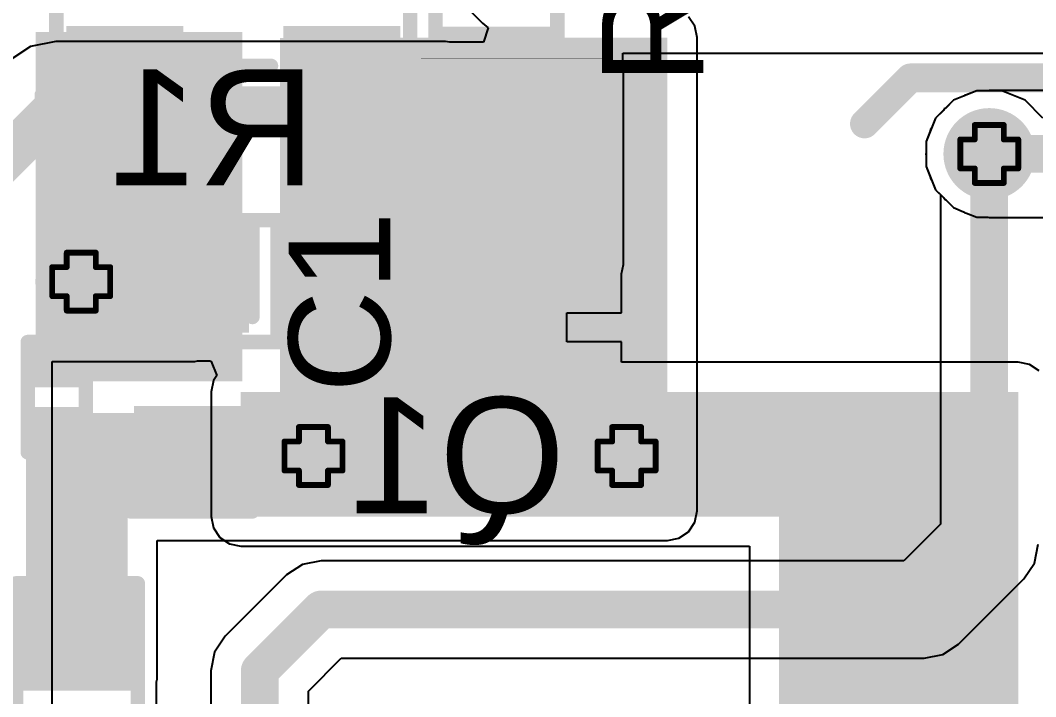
# Model space of a CAD drawing. Header units: inches. Extents: x 0 to 12.8, y -0.1 to 3.5.
# Drawn here: x 0.197 to 0.547, y 0.1419 to 0.3751 of the extents above; entities that cross this region are included whole.
import ezdxf

# ---------------------------------------------------------------- set-up
doc = ezdxf.new("R2010")
doc.units = ezdxf.units.IN
doc.header["$MEASUREMENT"] = 0
for name, color, linetype in [('Bottom Layer', 5, 'Continuous'), ('Bottom Overlay', 54, 'Continuous'), ('Bottom Paste', 16, 'Continuous'), ('Bottom Solder', 6, 'Continuous'), ('Drill Drawing', 1, 'Continuous'), ('Top Layer', 1, 'Continuous'), ('Top Overlay', 2, 'Continuous'), ('Top Paste', 8, 'Continuous'), ('Top Solder', 216, 'Continuous'), ('Via Holes', 16, 'Continuous')]:
    doc.layers.add(name, color=color, linetype=linetype)
doc.styles.add('Arial', font='', dxfattribs={"height": 0.2})
doc.styles.get('Arial').set_extended_font_data('Arial')

# ---------------------------------------------------------------- blocks, each defined once
blk = doc.blocks.new('R___0402_B_3')
at = {"layer": 'Bottom Layer'}
for points in [[(-0.0095, 0.0125), (-0.0095, -0.0125), (-0.0275, -0.0125), (-0.0275, 0.0125)], [(0.0275, 0.0125), (0.0275, -0.0125), (0.0095, -0.0125), (0.0095, 0.0125)]]:
    blk.add_hatch(color=5, dxfattribs=at).paths.add_polyline_path(points)
at = {"layer": 'Bottom Paste'}
for points in [[(-0.0095, 0.0125), (-0.0095, -0.0125), (-0.0275, -0.0125), (-0.0275, 0.0125)], [(0.0275, 0.0125), (0.0275, -0.0125), (0.0095, -0.0125), (0.0095, 0.0125)]]:
    blk.add_hatch(color=16, dxfattribs=at).paths.add_polyline_path(points)
at = {"layer": 'Bottom Solder'}
for points in [[(-0.00733, 0.01467), (-0.00733, -0.01467), (-0.02967, -0.01467), (-0.02967, 0.01467)], [(0.02967, 0.01467), (0.02967, -0.01467), (0.00733, -0.01467), (0.00733, 0.01467)]]:
    blk.add_hatch(color=6, dxfattribs=at).paths.add_polyline_path(points)
at = {"layer": 'Bottom Overlay'}
for points in [[(-0.031, 0.016, 0.005, 0.005, 0), (0.031, 0.016, 0.005, 0.005, 0)], [(-0.031, -0.016, 0.005, 0.005, 0), (-0.031, 0.016, 0.005, 0.005, 0)], [(0.031, -0.016, 0.005, 0.005, 0), (0.031, 0.016, 0.005, 0.005, 0)], [(-0.032, 0.017, 0.000127, 0.000127, 0), (0.032, 0.017, 0.000127, 0.000127, 0)], [(-0.031, -0.016, 0.005, 0.005, 0), (0.031, -0.016, 0.005, 0.005, 0)]]:
    blk.add_lwpolyline(points, format="xyseb", dxfattribs=at)
for points in [[(-0.03225, 0.016, 0.0025, 0.0025, 1), (-0.02975, 0.016, 0.0025, 0.0025, 1)], [(-0.03225, 0.016, 0.0025, 0.0025, 1), (-0.02975, 0.016, 0.0025, 0.0025, 1)], [(0.02975, 0.016, 0.0025, 0.0025, 1), (0.03225, 0.016, 0.0025, 0.0025, 1)], [(0.02975, 0.016, 0.0025, 0.0025, 1), (0.03225, 0.016, 0.0025, 0.0025, 1)], [(-0.03203, 0.017, 0.0000635, 0.0000635, 1), (-0.03197, 0.017, 0.0000635, 0.0000635, 1)], [(0.03197, 0.017, 0.0000635, 0.0000635, 1), (0.03203, 0.017, 0.0000635, 0.0000635, 1)], [(-0.03225, -0.016, 0.0025, 0.0025, 1), (-0.02975, -0.016, 0.0025, 0.0025, 1)], [(-0.03225, -0.016, 0.0025, 0.0025, 1), (-0.02975, -0.016, 0.0025, 0.0025, 1)], [(0.02975, -0.016, 0.0025, 0.0025, 1), (0.03225, -0.016, 0.0025, 0.0025, 1)], [(0.02975, -0.016, 0.0025, 0.0025, 1), (0.03225, -0.016, 0.0025, 0.0025, 1)]]:
    blk.add_lwpolyline(points, format="xyseb", close=True, dxfattribs=at)
blk = doc.blocks.new('R___0603_6')
at = {"layer": 'Top Layer'}
for points in [[(-0.015, 0.0175), (-0.015, -0.0175), (-0.045, -0.0175), (-0.045, 0.0175)], [(0.045, 0.0175), (0.045, -0.0175), (0.015, -0.0175), (0.015, 0.0175)]]:
    blk.add_hatch(color=1, dxfattribs=at).paths.add_polyline_path(points)
at = {"layer": 'Top Paste'}
for points in [[(-0.015, 0.0175), (-0.015, -0.0175), (-0.045, -0.0175), (-0.045, 0.0175)], [(0.045, 0.0175), (0.045, -0.0175), (0.015, -0.0175), (0.015, 0.0175)]]:
    blk.add_hatch(color=8, dxfattribs=at).paths.add_polyline_path(points)
at = {"layer": 'Top Solder'}
for points in [[(-0.011, 0.0215), (-0.011, -0.0215), (-0.049, -0.0215), (-0.049, 0.0215)], [(0.049, 0.0215), (0.049, -0.0215), (0.011, -0.0215), (0.011, 0.0215)]]:
    blk.add_hatch(color=216, dxfattribs=at).paths.add_polyline_path(points)
at = {"layer": 'Top Overlay'}
for points in [[(-0.048, 0.021, 0.005, 0.005, 0), (-0.048, -0.021, 0.005, 0.005, 0)], [(-0.048, 0.021, 0.005, 0.005, 0), (0.048, 0.021, 0.005, 0.005, 0)], [(0.048, 0.021, 0.005, 0.005, 0), (0.048, -0.021, 0.005, 0.005, 0)], [(-0.048, -0.021, 0.005, 0.005, 0), (0.048, -0.021, 0.005, 0.005, 0)]]:
    blk.add_lwpolyline(points, format="xyseb", dxfattribs=at)
for points in [[(-0.04925, 0.021, 0.0025, 0.0025, 1), (-0.04675, 0.021, 0.0025, 0.0025, 1)], [(-0.04925, 0.021, 0.0025, 0.0025, 1), (-0.04675, 0.021, 0.0025, 0.0025, 1)], [(0.04675, 0.021, 0.0025, 0.0025, 1), (0.04925, 0.021, 0.0025, 0.0025, 1)], [(0.04675, 0.021, 0.0025, 0.0025, 1), (0.04925, 0.021, 0.0025, 0.0025, 1)], [(-0.04925, -0.021, 0.0025, 0.0025, 1), (-0.04675, -0.021, 0.0025, 0.0025, 1)], [(-0.04925, -0.021, 0.0025, 0.0025, 1), (-0.04675, -0.021, 0.0025, 0.0025, 1)], [(0.04675, -0.021, 0.0025, 0.0025, 1), (0.04925, -0.021, 0.0025, 0.0025, 1)], [(0.04675, -0.021, 0.0025, 0.0025, 1), (0.04925, -0.021, 0.0025, 0.0025, 1)]]:
    blk.add_lwpolyline(points, format="xyseb", close=True, dxfattribs=at)
blk = doc.blocks.new('R___0603_32')
at = {"layer": 'Top Layer'}
for points in [[(-0.015, 0.0175), (-0.015, -0.0175), (-0.045, -0.0175), (-0.045, 0.0175)], [(0.045, 0.0175), (0.045, -0.0175), (0.015, -0.0175), (0.015, 0.0175)]]:
    blk.add_hatch(color=1, dxfattribs=at).paths.add_polyline_path(points)
at = {"layer": 'Top Paste'}
for points in [[(-0.015, 0.0175), (-0.015, -0.0175), (-0.045, -0.0175), (-0.045, 0.0175)], [(0.045, 0.0175), (0.045, -0.0175), (0.015, -0.0175), (0.015, 0.0175)]]:
    blk.add_hatch(color=8, dxfattribs=at).paths.add_polyline_path(points)
at = {"layer": 'Top Solder'}
for points in [[(-0.011, 0.0215), (-0.011, -0.0215), (-0.049, -0.0215), (-0.049, 0.0215)], [(0.049, 0.0215), (0.049, -0.0215), (0.011, -0.0215), (0.011, 0.0215)]]:
    blk.add_hatch(color=216, dxfattribs=at).paths.add_polyline_path(points)
at = {"layer": 'Top Overlay'}
for points in [[(0.048, 0.021, 0.005, 0.005, 0), (-0.048, 0.021, 0.005, 0.005, 0)], [(-0.048, -0.021, 0.005, 0.005, 0), (-0.048, 0.021, 0.005, 0.005, 0)], [(0.048, -0.021, 0.005, 0.005, 0), (0.048, 0.021, 0.005, 0.005, 0)], [(0.048, -0.021, 0.005, 0.005, 0), (-0.048, -0.021, 0.005, 0.005, 0)]]:
    blk.add_lwpolyline(points, format="xyseb", dxfattribs=at)
for points in [[(-0.04925, 0.021, 0.0025, 0.0025, 1), (-0.04675, 0.021, 0.0025, 0.0025, 1)], [(-0.04925, 0.021, 0.0025, 0.0025, 1), (-0.04675, 0.021, 0.0025, 0.0025, 1)], [(0.04675, 0.021, 0.0025, 0.0025, 1), (0.04925, 0.021, 0.0025, 0.0025, 1)], [(0.04675, 0.021, 0.0025, 0.0025, 1), (0.04925, 0.021, 0.0025, 0.0025, 1)], [(-0.04925, -0.021, 0.0025, 0.0025, 1), (-0.04675, -0.021, 0.0025, 0.0025, 1)], [(-0.04925, -0.021, 0.0025, 0.0025, 1), (-0.04675, -0.021, 0.0025, 0.0025, 1)], [(0.04675, -0.021, 0.0025, 0.0025, 1), (0.04925, -0.021, 0.0025, 0.0025, 1)], [(0.04675, -0.021, 0.0025, 0.0025, 1), (0.04925, -0.021, 0.0025, 0.0025, 1)]]:
    blk.add_lwpolyline(points, format="xyseb", close=True, dxfattribs=at)
blk = doc.blocks.new('R___0201_33')
at = {"layer": 'Top Layer'}
for points in [[(-0.01614, 0.00728), (-0.00551, 0.00728), (-0.00551, -0.00728), (-0.01614, -0.00728)], [(0.00551, 0.00728), (0.01614, 0.00728), (0.01614, -0.00728), (0.00551, -0.00728)]]:
    blk.add_hatch(color=1, dxfattribs=at).paths.add_polyline_path(points)
at = {"layer": 'Top Paste'}
for points in [[(-0.01614, 0.00728), (-0.00551, 0.00728), (-0.00551, -0.00728), (-0.01614, -0.00728)], [(0.00551, 0.00728), (0.01614, 0.00728), (0.01614, -0.00728), (0.00551, -0.00728)]]:
    blk.add_hatch(color=8, dxfattribs=at).paths.add_polyline_path(points)
at = {"layer": 'Top Solder'}
for points in [[(-0.01831, 0.00945), (-0.00335, 0.00945), (-0.00335, -0.00945), (-0.01831, -0.00945)], [(0.00335, 0.00945), (0.01831, 0.00945), (0.01831, -0.00945), (0.00335, -0.00945)]]:
    blk.add_hatch(color=216, dxfattribs=at).paths.add_polyline_path(points)
at = {"layer": 'Top Overlay'}
for points in [[(-0.019, 0.01, 0.005, 0.005, 0), (-0.019, -0.01, 0.005, 0.005, 0)], [(-0.019, 0.01, 0.005, 0.005, 0), (0.019, 0.01, 0.005, 0.005, 0)], [(0.019, 0.01, 0.005, 0.005, 0), (0.019, -0.01, 0.005, 0.005, 0)], [(-0.019, -0.01, 0.005, 0.005, 0), (0.019, -0.01, 0.005, 0.005, 0)]]:
    blk.add_lwpolyline(points, format="xyseb", dxfattribs=at)
for points in [[(-0.02025, 0.01, 0.0025, 0.0025, 1), (-0.01775, 0.01, 0.0025, 0.0025, 1)], [(-0.02025, 0.01, 0.0025, 0.0025, 1), (-0.01775, 0.01, 0.0025, 0.0025, 1)], [(0.01775, 0.01, 0.0025, 0.0025, 1), (0.02025, 0.01, 0.0025, 0.0025, 1)], [(0.01775, 0.01, 0.0025, 0.0025, 1), (0.02025, 0.01, 0.0025, 0.0025, 1)], [(-0.02025, -0.01, 0.0025, 0.0025, 1), (-0.01775, -0.01, 0.0025, 0.0025, 1)], [(-0.02025, -0.01, 0.0025, 0.0025, 1), (-0.01775, -0.01, 0.0025, 0.0025, 1)], [(0.01775, -0.01, 0.0025, 0.0025, 1), (0.02025, -0.01, 0.0025, 0.0025, 1)], [(0.01775, -0.01, 0.0025, 0.0025, 1), (0.02025, -0.01, 0.0025, 0.0025, 1)]]:
    blk.add_lwpolyline(points, format="xyseb", close=True, dxfattribs=at)
blk = doc.blocks.new('R___0603_B_34')
at = {"layer": 'Bottom Layer'}
for points in [[(-0.045, -0.0175), (-0.045, 0.0175), (-0.015, 0.0175), (-0.015, -0.0175)], [(0.015, -0.0175), (0.015, 0.0175), (0.045, 0.0175), (0.045, -0.0175)]]:
    blk.add_hatch(color=5, dxfattribs=at).paths.add_polyline_path(points)
at = {"layer": 'Bottom Paste'}
for points in [[(-0.045, -0.0175), (-0.045, 0.0175), (-0.015, 0.0175), (-0.015, -0.0175)], [(0.015, -0.0175), (0.015, 0.0175), (0.045, 0.0175), (0.045, -0.0175)]]:
    blk.add_hatch(color=16, dxfattribs=at).paths.add_polyline_path(points)
at = {"layer": 'Bottom Solder'}
for points in [[(-0.049, -0.0215), (-0.049, 0.0215), (-0.011, 0.0215), (-0.011, -0.0215)], [(0.011, -0.0215), (0.011, 0.0215), (0.049, 0.0215), (0.049, -0.0215)]]:
    blk.add_hatch(color=6, dxfattribs=at).paths.add_polyline_path(points)
at = {"layer": 'Bottom Overlay'}
for points in [[(-0.048, 0.021, 0.005, 0.005, 0), (0.048, 0.021, 0.005, 0.005, 0)], [(-0.048, -0.021, 0.005, 0.005, 0), (-0.048, 0.021, 0.005, 0.005, 0)], [(0.048, -0.021, 0.005, 0.005, 0), (0.048, 0.021, 0.005, 0.005, 0)], [(-0.048, -0.021, 0.005, 0.005, 0), (0.048, -0.021, 0.005, 0.005, 0)]]:
    blk.add_lwpolyline(points, format="xyseb", dxfattribs=at)
for points in [[(-0.04925, 0.021, 0.0025, 0.0025, 1), (-0.04675, 0.021, 0.0025, 0.0025, 1)], [(-0.04925, 0.021, 0.0025, 0.0025, 1), (-0.04675, 0.021, 0.0025, 0.0025, 1)], [(0.04675, 0.021, 0.0025, 0.0025, 1), (0.04925, 0.021, 0.0025, 0.0025, 1)], [(0.04675, 0.021, 0.0025, 0.0025, 1), (0.04925, 0.021, 0.0025, 0.0025, 1)], [(-0.04925, -0.021, 0.0025, 0.0025, 1), (-0.04675, -0.021, 0.0025, 0.0025, 1)], [(-0.04925, -0.021, 0.0025, 0.0025, 1), (-0.04675, -0.021, 0.0025, 0.0025, 1)], [(0.04675, -0.021, 0.0025, 0.0025, 1), (0.04925, -0.021, 0.0025, 0.0025, 1)], [(0.04675, -0.021, 0.0025, 0.0025, 1), (0.04925, -0.021, 0.0025, 0.0025, 1)]]:
    blk.add_lwpolyline(points, format="xyseb", close=True, dxfattribs=at)
blk = doc.blocks.new('SOT_23_35')
at = {"layer": 'Top Layer'}
for points in [[(-0.01614, 0.05748), (0.01614, 0.05748), (0.01614, 0.02126), (-0.01614, 0.02126)], [(-0.05354, -0.02126), (-0.02126, -0.02126), (-0.02126, -0.05748), (-0.05354, -0.05748)], [(0.02126, -0.02126), (0.05354, -0.02126), (0.05354, -0.05748), (0.02126, -0.05748)]]:
    blk.add_hatch(color=1, dxfattribs=at).paths.add_polyline_path(points)
at = {"layer": 'Top Paste'}
for points in [[(-0.01614, 0.05748), (0.01614, 0.05748), (0.01614, 0.02126), (-0.01614, 0.02126)], [(-0.05354, -0.02126), (-0.02126, -0.02126), (-0.02126, -0.05748), (-0.05354, -0.05748)], [(0.02126, -0.02126), (0.05354, -0.02126), (0.05354, -0.05748), (0.02126, -0.05748)]]:
    blk.add_hatch(color=8, dxfattribs=at).paths.add_polyline_path(points)
at = {"layer": 'Top Solder'}
for points in [[(-0.02014, 0.06148), (0.02014, 0.06148), (0.02014, 0.01726), (-0.02014, 0.01726)], [(-0.05754, -0.01726), (-0.01726, -0.01726), (-0.01726, -0.06148), (-0.05754, -0.06148)], [(0.01726, -0.01726), (0.05754, -0.01726), (0.05754, -0.06148), (0.01726, -0.06148)]]:
    blk.add_hatch(color=216, dxfattribs=at).paths.add_polyline_path(points)
at = {"layer": 'Top Overlay'}
for points in [[(-0.061, -0.023, 0.005, 0.005, 0), (-0.061, 0.032, 0.005, 0.005, 0)], [(-0.061, 0.032, 0.005, 0.005, 0), (-0.022, 0.032, 0.005, 0.005, 0)], [(0.022, 0.032, 0.005, 0.005, 0), (0.061, 0.032, 0.005, 0.005, 0)], [(0.061, -0.023, 0.005, 0.005, 0), (0.061, 0.032, 0.005, 0.005, 0)], [(-0.013, -0.031, 0.005, 0.005, 0), (0.013, -0.031, 0.005, 0.005, 0)], [(-0.066, -0.041, 0.005, 0.005, 0), (-0.061, -0.046, 0.005, 0.005, 0)], [(-0.066, -0.051, 0.005, 0.005, 0), (-0.066, -0.041, 0.005, 0.005, 0)], [(-0.066, -0.051, 0.005, 0.005, 0), (-0.061, -0.046, 0.005, 0.005, 0)]]:
    blk.add_lwpolyline(points, format="xyseb", dxfattribs=at)
for points in [[(-0.06225, 0.032, 0.0025, 0.0025, 1), (-0.05975, 0.032, 0.0025, 0.0025, 1)], [(-0.06225, 0.032, 0.0025, 0.0025, 1), (-0.05975, 0.032, 0.0025, 0.0025, 1)], [(-0.02325, 0.032, 0.0025, 0.0025, 1), (-0.02075, 0.032, 0.0025, 0.0025, 1)], [(0.02075, 0.032, 0.0025, 0.0025, 1), (0.02325, 0.032, 0.0025, 0.0025, 1)], [(0.05975, 0.032, 0.0025, 0.0025, 1), (0.06225, 0.032, 0.0025, 0.0025, 1)], [(0.05975, 0.032, 0.0025, 0.0025, 1), (0.06225, 0.032, 0.0025, 0.0025, 1)], [(-0.06225, -0.023, 0.0025, 0.0025, 1), (-0.05975, -0.023, 0.0025, 0.0025, 1)], [(0.05975, -0.023, 0.0025, 0.0025, 1), (0.06225, -0.023, 0.0025, 0.0025, 1)], [(-0.01425, -0.031, 0.0025, 0.0025, 1), (-0.01175, -0.031, 0.0025, 0.0025, 1)], [(0.01175, -0.031, 0.0025, 0.0025, 1), (0.01425, -0.031, 0.0025, 0.0025, 1)], [(-0.06725, -0.041, 0.0025, 0.0025, 1), (-0.06475, -0.041, 0.0025, 0.0025, 1)], [(-0.06725, -0.041, 0.0025, 0.0025, 1), (-0.06475, -0.041, 0.0025, 0.0025, 1)], [(-0.06225, -0.046, 0.0025, 0.0025, 1), (-0.05975, -0.046, 0.0025, 0.0025, 1)], [(-0.06225, -0.046, 0.0025, 0.0025, 1), (-0.05975, -0.046, 0.0025, 0.0025, 1)], [(-0.06725, -0.051, 0.0025, 0.0025, 1), (-0.06475, -0.051, 0.0025, 0.0025, 1)], [(-0.06725, -0.051, 0.0025, 0.0025, 1), (-0.06475, -0.051, 0.0025, 0.0025, 1)]]:
    blk.add_lwpolyline(points, format="xyseb", close=True, dxfattribs=at)
blk = doc.blocks.new('SOT_723_B_36')
at = {"layer": 'Bottom Layer'}
for points in [[(-0.02559, 0.0315), (-0.00591, 0.0315), (-0.00591, 0.01378), (-0.02559, 0.01378)], [(0.00591, 0.0315), (0.02559, 0.0315), (0.02559, 0.01378), (0.00591, 0.01378)], [(-0.00984, -0.01378), (0.00984, -0.01378), (0.00984, -0.0315), (-0.00984, -0.0315)]]:
    blk.add_hatch(color=5, dxfattribs=at).paths.add_polyline_path(points)
at = {"layer": 'Bottom Paste'}
for points in [[(-0.02559, 0.0315), (-0.00591, 0.0315), (-0.00591, 0.01378), (-0.02559, 0.01378)], [(0.00591, 0.0315), (0.02559, 0.0315), (0.02559, 0.01378), (0.00591, 0.01378)], [(-0.00984, -0.01378), (0.00984, -0.01378), (0.00984, -0.0315), (-0.00984, -0.0315)]]:
    blk.add_hatch(color=16, dxfattribs=at).paths.add_polyline_path(points)
at = {"layer": 'Bottom Solder'}
for points in [[(-0.02959, 0.0355), (-0.00191, 0.0355), (-0.00191, 0.00978), (-0.02959, 0.00978)], [(0.00191, 0.0355), (0.02959, 0.0355), (0.02959, 0.00978), (0.00191, 0.00978)], [(-0.01384, -0.00978), (0.01384, -0.00978), (0.01384, -0.0355), (-0.01384, -0.0355)]]:
    blk.add_hatch(color=6, dxfattribs=at).paths.add_polyline_path(points)
at = {"layer": 'Bottom Overlay'}
for points in [[(-0.032, 0.021, 0.005, 0.005, 0), (-0.037, 0.026, 0.005, 0.005, 0)], [(-0.037, 0.016, 0.005, 0.005, 0), (-0.037, 0.026, 0.005, 0.005, 0)], [(-0.037, 0.016, 0.005, 0.005, 0), (-0.032, 0.021, 0.005, 0.005, 0)], [(0.001, 0.016, 0.005, 0.005, 0), (-0.001, 0.016, 0.005, 0.005, 0)], [(-0.025, -0.025, 0.005, 0.005, 0), (-0.025, 0.006, 0.005, 0.005, 0)], [(-0.025, -0.025, 0.005, 0.005, 0), (-0.025, 0.006, 0.005, 0.005, 0)], [(0.025, -0.025, 0.005, 0.005, 0), (0.025, 0.006, 0.005, 0.005, 0)], [(-0.015, -0.025, 0.005, 0.005, 0), (-0.025, -0.025, 0.005, 0.005, 0)], [(-0.015, -0.025, 0.005, 0.005, 0), (-0.025, -0.025, 0.005, 0.005, 0)], [(0.025, -0.025, 0.005, 0.005, 0), (0.015, -0.025, 0.005, 0.005, 0)]]:
    blk.add_lwpolyline(points, format="xyseb", dxfattribs=at)
for points in [[(-0.03825, 0.026, 0.0025, 0.0025, 1), (-0.03575, 0.026, 0.0025, 0.0025, 1)], [(-0.03825, 0.026, 0.0025, 0.0025, 1), (-0.03575, 0.026, 0.0025, 0.0025, 1)], [(-0.03325, 0.021, 0.0025, 0.0025, 1), (-0.03075, 0.021, 0.0025, 0.0025, 1)], [(-0.03325, 0.021, 0.0025, 0.0025, 1), (-0.03075, 0.021, 0.0025, 0.0025, 1)], [(-0.03825, 0.016, 0.0025, 0.0025, 1), (-0.03575, 0.016, 0.0025, 0.0025, 1)], [(-0.03825, 0.016, 0.0025, 0.0025, 1), (-0.03575, 0.016, 0.0025, 0.0025, 1)], [(-0.00225, 0.016, 0.0025, 0.0025, 1), (0.00025, 0.016, 0.0025, 0.0025, 1)], [(-0.00025, 0.016, 0.0025, 0.0025, 1), (0.00225, 0.016, 0.0025, 0.0025, 1)], [(-0.02625, 0.006, 0.0025, 0.0025, 1), (-0.02375, 0.006, 0.0025, 0.0025, 1)], [(-0.02625, 0.006, 0.0025, 0.0025, 1), (-0.02375, 0.006, 0.0025, 0.0025, 1)], [(0.02375, 0.006, 0.0025, 0.0025, 1), (0.02625, 0.006, 0.0025, 0.0025, 1)], [(-0.02625, -0.025, 0.0025, 0.0025, 1), (-0.02375, -0.025, 0.0025, 0.0025, 1)], [(-0.02625, -0.025, 0.0025, 0.0025, 1), (-0.02375, -0.025, 0.0025, 0.0025, 1)], [(-0.02625, -0.025, 0.0025, 0.0025, 1), (-0.02375, -0.025, 0.0025, 0.0025, 1)], [(-0.02625, -0.025, 0.0025, 0.0025, 1), (-0.02375, -0.025, 0.0025, 0.0025, 1)], [(-0.01625, -0.025, 0.0025, 0.0025, 1), (-0.01375, -0.025, 0.0025, 0.0025, 1)], [(-0.01625, -0.025, 0.0025, 0.0025, 1), (-0.01375, -0.025, 0.0025, 0.0025, 1)], [(0.01375, -0.025, 0.0025, 0.0025, 1), (0.01625, -0.025, 0.0025, 0.0025, 1)], [(0.02375, -0.025, 0.0025, 0.0025, 1), (0.02625, -0.025, 0.0025, 0.0025, 1)], [(0.02375, -0.025, 0.0025, 0.0025, 1), (0.02625, -0.025, 0.0025, 0.0025, 1)]]:
    blk.add_lwpolyline(points, format="xyseb", close=True, dxfattribs=at)
blk = doc.blocks.new('C___0603_59')
at = {"layer": 'Top Layer'}
for points in [[(-0.015, 0.0175), (-0.015, -0.0175), (-0.045, -0.0175), (-0.045, 0.0175)], [(0.045, 0.0175), (0.045, -0.0175), (0.015, -0.0175), (0.015, 0.0175)]]:
    blk.add_hatch(color=1, dxfattribs=at).paths.add_polyline_path(points)
at = {"layer": 'Top Paste'}
for points in [[(-0.015, 0.0175), (-0.015, -0.0175), (-0.045, -0.0175), (-0.045, 0.0175)], [(0.045, 0.0175), (0.045, -0.0175), (0.015, -0.0175), (0.015, 0.0175)]]:
    blk.add_hatch(color=8, dxfattribs=at).paths.add_polyline_path(points)
at = {"layer": 'Top Solder'}
for points in [[(-0.01264, 0.01986), (-0.01264, -0.01986), (-0.04736, -0.01986), (-0.04736, 0.01986)], [(0.04736, 0.01986), (0.04736, -0.01986), (0.01264, -0.01986), (0.01264, 0.01986)]]:
    blk.add_hatch(color=216, dxfattribs=at).paths.add_polyline_path(points)
at = {"layer": 'Top Overlay'}
for points in [[(-0.049, -0.021, 0.005, 0.005, 0), (-0.049, 0.021, 0.005, 0.005, 0)], [(-0.018, 0.021, 0.005, 0.005, 0), (-0.049, 0.021, 0.005, 0.005, 0)], [(0.049, 0.021, 0.005, 0.005, 0), (0.018, 0.021, 0.005, 0.005, 0)], [(0.049, -0.021, 0.005, 0.005, 0), (0.049, 0.021, 0.005, 0.005, 0)], [(-0.018, -0.021, 0.005, 0.005, 0), (-0.049, -0.021, 0.005, 0.005, 0)], [(0.049, -0.021, 0.005, 0.005, 0), (0.018, -0.021, 0.005, 0.005, 0)]]:
    blk.add_lwpolyline(points, format="xyseb", dxfattribs=at)
for points in [[(-0.05025, 0.021, 0.0025, 0.0025, 1), (-0.04775, 0.021, 0.0025, 0.0025, 1)], [(-0.05025, 0.021, 0.0025, 0.0025, 1), (-0.04775, 0.021, 0.0025, 0.0025, 1)], [(-0.01925, 0.021, 0.0025, 0.0025, 1), (-0.01675, 0.021, 0.0025, 0.0025, 1)], [(0.01675, 0.021, 0.0025, 0.0025, 1), (0.01925, 0.021, 0.0025, 0.0025, 1)], [(0.04775, 0.021, 0.0025, 0.0025, 1), (0.05025, 0.021, 0.0025, 0.0025, 1)], [(0.04775, 0.021, 0.0025, 0.0025, 1), (0.05025, 0.021, 0.0025, 0.0025, 1)], [(-0.05025, -0.021, 0.0025, 0.0025, 1), (-0.04775, -0.021, 0.0025, 0.0025, 1)], [(-0.05025, -0.021, 0.0025, 0.0025, 1), (-0.04775, -0.021, 0.0025, 0.0025, 1)], [(-0.01925, -0.021, 0.0025, 0.0025, 1), (-0.01675, -0.021, 0.0025, 0.0025, 1)], [(0.01675, -0.021, 0.0025, 0.0025, 1), (0.01925, -0.021, 0.0025, 0.0025, 1)], [(0.04775, -0.021, 0.0025, 0.0025, 1), (0.05025, -0.021, 0.0025, 0.0025, 1)], [(0.04775, -0.021, 0.0025, 0.0025, 1), (0.05025, -0.021, 0.0025, 0.0025, 1)]]:
    blk.add_lwpolyline(points, format="xyseb", close=True, dxfattribs=at)

msp = doc.modelspace()

# ---------------------------------------------------------------- hatches: boundary and pattern name
at = {"layer": 'Bottom Layer'}
for points in [[(0.37656, 0.29091), (0.39473, 0.29091), (0.39473, 0.35752), (0.37656, 0.35752)], [(0.208, 0.26768), (0.25714, 0.26768), (0.25714, 0.30268), (0.208, 0.30268)], [(0.28714, 0.2675), (0.349, 0.2675), (0.349, 0.30268), (0.28714, 0.30268)], [(0.27297, 0.204), (0.50945, 0.204), (0.50945, 0.247), (0.27297, 0.247)], [(0.4585, 0.04961), (0.541, 0.04961), (0.541, 0.247), (0.4585, 0.247)]]:
    msp.add_hatch(color=5, dxfattribs=at).paths.add_polyline_path(points)
h = msp.add_hatch(color=5, dxfattribs=at)
edge = h.paths.add_edge_path()
edge.add_arc((0.531, 0.329), 0.01181, 0, 360)
h = msp.add_hatch(color=5, dxfattribs=at)
edge = h.paths.add_edge_path()
edge.add_arc((0.218, 0.285), 0.01181, 0, 360)
h = msp.add_hatch(color=5, dxfattribs=at)
edge = h.paths.add_edge_path()
edge.add_arc((0.29804, 0.2249), 0.01181, 0, 360)
h = msp.add_hatch(color=5, dxfattribs=at)
edge = h.paths.add_edge_path()
edge.add_arc((0.406, 0.2249), 0.01181, 0, 360)
at = {"layer": 'Bottom Solder'}
h = msp.add_hatch(color=6, dxfattribs=at)
edge = h.paths.add_edge_path()
edge.add_arc((0.531, 0.329), 0.01581, 0, 360)
h = msp.add_hatch(color=6, dxfattribs=at)
edge = h.paths.add_edge_path()
edge.add_arc((0.218, 0.285), 0.01581, 0, 360)
h = msp.add_hatch(color=6, dxfattribs=at)
edge = h.paths.add_edge_path()
edge.add_arc((0.29804, 0.2249), 0.01581, 0, 360)
h = msp.add_hatch(color=6, dxfattribs=at)
edge = h.paths.add_edge_path()
edge.add_arc((0.406, 0.2249), 0.01581, 0, 360)
at = {"layer": 'Top Layer'}
for points in [[(0.2023, 0.25069), (0.2735, 0.25069), (0.2735, 0.371), (0.2023, 0.371)], [(0.2023, 0.33289), (0.24914, 0.33289), (0.24914, 0.36911), (0.2023, 0.36911)], [(0.42007, 0.206), (0.42007, 0.369), (0.28654, 0.369), (0.28654, 0.206)], [(0.29166, 0.33289), (0.42007, 0.33289), (0.42007, 0.36911), (0.29166, 0.36911)], [(0.199, 0.206), (0.3078, 0.206), (0.3078, 0.23967), (0.199, 0.23967)], [(0.199, 0.148), (0.234, 0.148), (0.234, 0.23967), (0.199, 0.23967)], [(0.2023, 0.20982), (0.2735, 0.20982), (0.2735, 0.23967), (0.2023, 0.23967)]]:
    msp.add_hatch(color=1, dxfattribs=at).paths.add_polyline_path(points)
h = msp.add_hatch(color=1, dxfattribs=at)
edge = h.paths.add_edge_path()
edge.add_arc((0.531, 0.329), 0.01181, 0, 360)
h = msp.add_hatch(color=1, dxfattribs=at)
edge = h.paths.add_edge_path()
edge.add_arc((0.218, 0.285), 0.01181, 0, 360)
h = msp.add_hatch(color=1, dxfattribs=at)
edge = h.paths.add_edge_path()
edge.add_arc((0.29804, 0.2249), 0.01181, 0, 360)
h = msp.add_hatch(color=1, dxfattribs=at)
edge = h.paths.add_edge_path()
edge.add_arc((0.406, 0.2249), 0.01181, 0, 360)
at = {"layer": 'Top Solder'}
h = msp.add_hatch(color=216, dxfattribs=at)
edge = h.paths.add_edge_path()
edge.add_arc((0.531, 0.329), 0.01581, 0, 360)
h = msp.add_hatch(color=216, dxfattribs=at)
edge = h.paths.add_edge_path()
edge.add_arc((0.218, 0.285), 0.01581, 0, 360)
h = msp.add_hatch(color=216, dxfattribs=at)
edge = h.paths.add_edge_path()
edge.add_arc((0.29804, 0.2249), 0.01581, 0, 360)
h = msp.add_hatch(color=216, dxfattribs=at)
edge = h.paths.add_edge_path()
edge.add_arc((0.406, 0.2249), 0.01581, 0, 360)
at = {"layer": 'Via Holes'}
h = msp.add_hatch(color=7, dxfattribs=at)
edge = h.paths.add_edge_path()
edge.add_arc((0.531, 0.329), 0.00591, 0, 360)
h = msp.add_hatch(color=7, dxfattribs=at)
edge = h.paths.add_edge_path()
edge.add_arc((0.218, 0.285), 0.00591, 0, 360)
h = msp.add_hatch(color=7, dxfattribs=at)
edge = h.paths.add_edge_path()
edge.add_arc((0.29804, 0.2249), 0.00591, 0, 360)
h = msp.add_hatch(color=7, dxfattribs=at)
edge = h.paths.add_edge_path()
edge.add_arc((0.406, 0.2249), 0.00591, 0, 360)

# ---------------------------------------------------------------- linework, layer by layer
at = {"layer": 'Bottom Layer'}
for p, q in [((0.32704, 0.40333), (0.35633, 0.37404)), ((0.35633, 0.37404), (0.3583, 0.37252)), ((0.3583, 0.37252), (0.35661, 0.36752)), ((0.20929, 0.36778), (0.20051, 0.36604)), ((0.34359, 0.36778), (0.20929, 0.36778)), ((0.34491, 0.36752), (0.34359, 0.36778)), ((0.35661, 0.36752), (0.34491, 0.36752)), ((0.20051, 0.36604), (0.19307, 0.36107)), ((0.40473, 0.35851), (0.40473, 0.3637)), ((0.40473, 0.3637), (0.7841, 0.3637)), ((0.40493, 0.35752), (0.40473, 0.35851)), ((0.40493, 0.29091), (0.40493, 0.35752)), ((0.52666, 0.35081), (0.52316, 0.34936)), ((0.53045, 0.35081), (0.52666, 0.35081)), ((0.531, 0.35092), (0.53045, 0.35081)), ((0.85192, 0.35092), (0.531, 0.35092)), ((0.51865, 0.34749), (0.51597, 0.34481)), ((0.52214, 0.34894), (0.51865, 0.34749)), ((0.52261, 0.34925), (0.52214, 0.34894)), ((0.52316, 0.34936), (0.52261, 0.34925)), ((0.51519, 0.34403), (0.51251, 0.34135)), ((0.5155, 0.3445), (0.51519, 0.34403)), ((0.51597, 0.34481), (0.5155, 0.3445)), ((0.51251, 0.34135), (0.51106, 0.33786)), ((0.51064, 0.33684), (0.50919, 0.33334)), ((0.51075, 0.33739), (0.51064, 0.33684)), ((0.51106, 0.33786), (0.51075, 0.33739)), ((0.50919, 0.33334), (0.50919, 0.32955)), ((0.50919, 0.32955), (0.50908, 0.329)), ((0.50908, 0.329), (0.50919, 0.32845)), ((0.50919, 0.32845), (0.50919, 0.32466)), ((0.50919, 0.32466), (0.51064, 0.32116)), ((0.51064, 0.32116), (0.51075, 0.32061)), ((0.51075, 0.32061), (0.51106, 0.32014)), ((0.51106, 0.32014), (0.51251, 0.31665)), ((0.51251, 0.31665), (0.51519, 0.31397)), ((0.51519, 0.31397), (0.5155, 0.3135)), ((0.5155, 0.3135), (0.51597, 0.31319)), ((0.51597, 0.31319), (0.51865, 0.31051)), ((0.51865, 0.31051), (0.52214, 0.30906)), ((0.52214, 0.30906), (0.52261, 0.30875)), ((0.52261, 0.30875), (0.52316, 0.30864)), ((0.52316, 0.30864), (0.52666, 0.30719)), ((0.52666, 0.30719), (0.53045, 0.30719)), ((0.53045, 0.30719), (0.531, 0.30708)), ((0.531, 0.30708), (0.85943, 0.30708)), ((0.40428, 0.28764), (0.40493, 0.29091)), ((0.40428, 0.27425), (0.40428, 0.28764)), ((0.38542, 0.26425), (0.38542, 0.27425)), ((0.38542, 0.27425), (0.40428, 0.27425)), ((0.40428, 0.26425), (0.38542, 0.26425)), ((0.40428, 0.2572), (0.40428, 0.26425)), ((0.20798, 0.25747), (0.208, 0.25748)), ((0.20798, 0.1), (0.20798, 0.25747)), ((0.208, 0.25748), (0.25714, 0.25748)), ((0.25714, 0.25748), (0.25813, 0.25768)), ((0.25813, 0.25768), (0.26252, 0.25768)), ((0.26252, 0.25768), (0.26273, 0.25746)), ((0.26273, 0.25746), (0.26474, 0.25268)), ((0.541, 0.2572), (0.40428, 0.2572)), ((0.5449, 0.25642), (0.541, 0.2572)), ((0.54821, 0.25421), (0.5449, 0.25642)), ((0.26474, 0.25268), (0.26355, 0.2509)), ((0.26355, 0.2509), (0.26277, 0.247)), ((0.26277, 0.247), (0.26277, 0.204)), ((0.26277, 0.204), (0.26355, 0.2001)), ((0.26355, 0.2001), (0.26576, 0.19679)), ((0.26576, 0.19679), (0.26907, 0.19458)), ((0.26907, 0.19458), (0.27297, 0.1938)), ((0.27297, 0.1938), (0.4483, 0.1938)), ((0.4483, 0.1938), (0.4483, 0.12144))]:
    msp.add_line(p, q, dxfattribs=at)
for points in [[(0.488, 0.33939, 0.01, 0.01, 0), (0.5038, 0.35519, 0.01, 0.01, 0)], [(0.5038, 0.35519, 0.01, 0.01, 0), (0.72533, 0.35519, 0.01, 0.01, 0)], [(0.18504, 0.3206, 0.015, 0.015, 0), (0.20929, 0.34484, 0.015, 0.015, 0)], [(0.20929, 0.34484, 0.015, 0.015, 0), (0.34359, 0.34484, 0.015, 0.015, 0)], [(0.531, 0.329, 0.013, 0.013, 0), (0.861, 0.329, 0.013, 0.013, 0)], [(0.218, 0.285, 0.015, 0.015, 0), (0.24196, 0.285, 0.015, 0.015, 0)], [(0.24196, 0.285, 0.015, 0.015, 0), (0.24214, 0.28518, 0.015, 0.015, 0)]]:
    msp.add_lwpolyline(points, format="xyseb", dxfattribs=at)
for points in [[(0.5013, 0.35519, 0.005, 0.005, 1), (0.5063, 0.35519, 0.005, 0.005, 1)], [(0.5013, 0.35519, 0.005, 0.005, 1), (0.5063, 0.35519, 0.005, 0.005, 1)], [(0.20554, 0.34484, 0.0075, 0.0075, 1), (0.21304, 0.34484, 0.0075, 0.0075, 1)], [(0.20554, 0.34484, 0.0075, 0.0075, 1), (0.21304, 0.34484, 0.0075, 0.0075, 1)], [(0.33984, 0.34484, 0.0075, 0.0075, 1), (0.34734, 0.34484, 0.0075, 0.0075, 1)], [(0.4855, 0.33939, 0.005, 0.005, 1), (0.4905, 0.33939, 0.005, 0.005, 1)], [(0.52775, 0.329, 0.0065, 0.0065, 1), (0.53425, 0.329, 0.0065, 0.0065, 1)], [(0.21425, 0.285, 0.0075, 0.0075, 1), (0.22175, 0.285, 0.0075, 0.0075, 1)], [(0.23821, 0.285, 0.0075, 0.0075, 1), (0.24571, 0.285, 0.0075, 0.0075, 1)], [(0.23821, 0.285, 0.0075, 0.0075, 1), (0.24571, 0.285, 0.0075, 0.0075, 1)], [(0.23839, 0.28518, 0.0075, 0.0075, 1), (0.24589, 0.28518, 0.0075, 0.0075, 1)]]:
    msp.add_lwpolyline(points, format="xyseb", close=True, dxfattribs=at)
at = {"layer": 'Drill Drawing'}
for points in [[(0.526, 0.334, 0.002, 0.002, 0), (0.526, 0.339, 0.002, 0.002, 0)], [(0.526, 0.339, 0.002, 0.002, 0), (0.536, 0.339, 0.002, 0.002, 0)], [(0.536, 0.334, 0.002, 0.002, 0), (0.536, 0.339, 0.002, 0.002, 0)], [(0.521, 0.324, 0.002, 0.002, 0), (0.521, 0.334, 0.002, 0.002, 0)], [(0.521, 0.334, 0.002, 0.002, 0), (0.526, 0.334, 0.002, 0.002, 0)], [(0.536, 0.334, 0.002, 0.002, 0), (0.541, 0.334, 0.002, 0.002, 0)], [(0.541, 0.324, 0.002, 0.002, 0), (0.541, 0.334, 0.002, 0.002, 0)], [(0.521, 0.324, 0.002, 0.002, 0), (0.526, 0.324, 0.002, 0.002, 0)], [(0.526, 0.319, 0.002, 0.002, 0), (0.526, 0.324, 0.002, 0.002, 0)], [(0.536, 0.324, 0.002, 0.002, 0), (0.541, 0.324, 0.002, 0.002, 0)], [(0.536, 0.319, 0.002, 0.002, 0), (0.536, 0.324, 0.002, 0.002, 0)], [(0.526, 0.319, 0.002, 0.002, 0), (0.536, 0.319, 0.002, 0.002, 0)], [(0.213, 0.29, 0.002, 0.002, 0), (0.213, 0.295, 0.002, 0.002, 0)], [(0.213, 0.295, 0.002, 0.002, 0), (0.223, 0.295, 0.002, 0.002, 0)], [(0.223, 0.29, 0.002, 0.002, 0), (0.223, 0.295, 0.002, 0.002, 0)], [(0.208, 0.28, 0.002, 0.002, 0), (0.208, 0.29, 0.002, 0.002, 0)], [(0.208, 0.29, 0.002, 0.002, 0), (0.213, 0.29, 0.002, 0.002, 0)], [(0.223, 0.29, 0.002, 0.002, 0), (0.228, 0.29, 0.002, 0.002, 0)], [(0.228, 0.28, 0.002, 0.002, 0), (0.228, 0.29, 0.002, 0.002, 0)], [(0.208, 0.28, 0.002, 0.002, 0), (0.213, 0.28, 0.002, 0.002, 0)], [(0.213, 0.275, 0.002, 0.002, 0), (0.213, 0.28, 0.002, 0.002, 0)], [(0.223, 0.28, 0.002, 0.002, 0), (0.228, 0.28, 0.002, 0.002, 0)], [(0.223, 0.275, 0.002, 0.002, 0), (0.223, 0.28, 0.002, 0.002, 0)], [(0.213, 0.275, 0.002, 0.002, 0), (0.223, 0.275, 0.002, 0.002, 0)], [(0.29304, 0.2299, 0.002, 0.002, 0), (0.29304, 0.2349, 0.002, 0.002, 0)], [(0.29304, 0.2349, 0.002, 0.002, 0), (0.30304, 0.2349, 0.002, 0.002, 0)], [(0.30304, 0.2299, 0.002, 0.002, 0), (0.30304, 0.2349, 0.002, 0.002, 0)], [(0.401, 0.2299, 0.002, 0.002, 0), (0.401, 0.2349, 0.002, 0.002, 0)], [(0.401, 0.2349, 0.002, 0.002, 0), (0.411, 0.2349, 0.002, 0.002, 0)], [(0.411, 0.2299, 0.002, 0.002, 0), (0.411, 0.2349, 0.002, 0.002, 0)], [(0.28804, 0.2199, 0.002, 0.002, 0), (0.28804, 0.2299, 0.002, 0.002, 0)], [(0.28804, 0.2299, 0.002, 0.002, 0), (0.29304, 0.2299, 0.002, 0.002, 0)], [(0.30304, 0.2299, 0.002, 0.002, 0), (0.30804, 0.2299, 0.002, 0.002, 0)], [(0.30804, 0.2199, 0.002, 0.002, 0), (0.30804, 0.2299, 0.002, 0.002, 0)], [(0.396, 0.2199, 0.002, 0.002, 0), (0.396, 0.2299, 0.002, 0.002, 0)], [(0.396, 0.2299, 0.002, 0.002, 0), (0.401, 0.2299, 0.002, 0.002, 0)], [(0.411, 0.2299, 0.002, 0.002, 0), (0.416, 0.2299, 0.002, 0.002, 0)], [(0.416, 0.2199, 0.002, 0.002, 0), (0.416, 0.2299, 0.002, 0.002, 0)], [(0.28804, 0.2199, 0.002, 0.002, 0), (0.29304, 0.2199, 0.002, 0.002, 0)], [(0.29304, 0.2149, 0.002, 0.002, 0), (0.29304, 0.2199, 0.002, 0.002, 0)], [(0.30304, 0.2199, 0.002, 0.002, 0), (0.30804, 0.2199, 0.002, 0.002, 0)], [(0.30304, 0.2149, 0.002, 0.002, 0), (0.30304, 0.2199, 0.002, 0.002, 0)], [(0.396, 0.2199, 0.002, 0.002, 0), (0.401, 0.2199, 0.002, 0.002, 0)], [(0.401, 0.2149, 0.002, 0.002, 0), (0.401, 0.2199, 0.002, 0.002, 0)], [(0.411, 0.2199, 0.002, 0.002, 0), (0.416, 0.2199, 0.002, 0.002, 0)], [(0.411, 0.2149, 0.002, 0.002, 0), (0.411, 0.2199, 0.002, 0.002, 0)], [(0.29304, 0.2149, 0.002, 0.002, 0), (0.30304, 0.2149, 0.002, 0.002, 0)], [(0.401, 0.2149, 0.002, 0.002, 0), (0.411, 0.2149, 0.002, 0.002, 0)]]:
    msp.add_lwpolyline(points, format="xyseb", dxfattribs=at)
for points in [[(0.5255, 0.339, 0.001, 0.001, 1), (0.5265, 0.339, 0.001, 0.001, 1)], [(0.5255, 0.339, 0.001, 0.001, 1), (0.5265, 0.339, 0.001, 0.001, 1)], [(0.5355, 0.339, 0.001, 0.001, 1), (0.5365, 0.339, 0.001, 0.001, 1)], [(0.5355, 0.339, 0.001, 0.001, 1), (0.5365, 0.339, 0.001, 0.001, 1)], [(0.5205, 0.334, 0.001, 0.001, 1), (0.5215, 0.334, 0.001, 0.001, 1)], [(0.5205, 0.334, 0.001, 0.001, 1), (0.5215, 0.334, 0.001, 0.001, 1)], [(0.5255, 0.334, 0.001, 0.001, 1), (0.5265, 0.334, 0.001, 0.001, 1)], [(0.5255, 0.334, 0.001, 0.001, 1), (0.5265, 0.334, 0.001, 0.001, 1)], [(0.5355, 0.334, 0.001, 0.001, 1), (0.5365, 0.334, 0.001, 0.001, 1)], [(0.5355, 0.334, 0.001, 0.001, 1), (0.5365, 0.334, 0.001, 0.001, 1)], [(0.5405, 0.334, 0.001, 0.001, 1), (0.5415, 0.334, 0.001, 0.001, 1)], [(0.5405, 0.334, 0.001, 0.001, 1), (0.5415, 0.334, 0.001, 0.001, 1)], [(0.5205, 0.324, 0.001, 0.001, 1), (0.5215, 0.324, 0.001, 0.001, 1)], [(0.5205, 0.324, 0.001, 0.001, 1), (0.5215, 0.324, 0.001, 0.001, 1)], [(0.5255, 0.324, 0.001, 0.001, 1), (0.5265, 0.324, 0.001, 0.001, 1)], [(0.5255, 0.324, 0.001, 0.001, 1), (0.5265, 0.324, 0.001, 0.001, 1)], [(0.5355, 0.324, 0.001, 0.001, 1), (0.5365, 0.324, 0.001, 0.001, 1)], [(0.5355, 0.324, 0.001, 0.001, 1), (0.5365, 0.324, 0.001, 0.001, 1)], [(0.5405, 0.324, 0.001, 0.001, 1), (0.5415, 0.324, 0.001, 0.001, 1)], [(0.5405, 0.324, 0.001, 0.001, 1), (0.5415, 0.324, 0.001, 0.001, 1)], [(0.5255, 0.319, 0.001, 0.001, 1), (0.5265, 0.319, 0.001, 0.001, 1)], [(0.5255, 0.319, 0.001, 0.001, 1), (0.5265, 0.319, 0.001, 0.001, 1)], [(0.5355, 0.319, 0.001, 0.001, 1), (0.5365, 0.319, 0.001, 0.001, 1)], [(0.5355, 0.319, 0.001, 0.001, 1), (0.5365, 0.319, 0.001, 0.001, 1)], [(0.2125, 0.295, 0.001, 0.001, 1), (0.2135, 0.295, 0.001, 0.001, 1)], [(0.2125, 0.295, 0.001, 0.001, 1), (0.2135, 0.295, 0.001, 0.001, 1)], [(0.2225, 0.295, 0.001, 0.001, 1), (0.2235, 0.295, 0.001, 0.001, 1)], [(0.2225, 0.295, 0.001, 0.001, 1), (0.2235, 0.295, 0.001, 0.001, 1)], [(0.2075, 0.29, 0.001, 0.001, 1), (0.2085, 0.29, 0.001, 0.001, 1)], [(0.2075, 0.29, 0.001, 0.001, 1), (0.2085, 0.29, 0.001, 0.001, 1)], [(0.2125, 0.29, 0.001, 0.001, 1), (0.2135, 0.29, 0.001, 0.001, 1)], [(0.2125, 0.29, 0.001, 0.001, 1), (0.2135, 0.29, 0.001, 0.001, 1)], [(0.2225, 0.29, 0.001, 0.001, 1), (0.2235, 0.29, 0.001, 0.001, 1)], [(0.2225, 0.29, 0.001, 0.001, 1), (0.2235, 0.29, 0.001, 0.001, 1)], [(0.2275, 0.29, 0.001, 0.001, 1), (0.2285, 0.29, 0.001, 0.001, 1)], [(0.2275, 0.29, 0.001, 0.001, 1), (0.2285, 0.29, 0.001, 0.001, 1)], [(0.2075, 0.28, 0.001, 0.001, 1), (0.2085, 0.28, 0.001, 0.001, 1)], [(0.2075, 0.28, 0.001, 0.001, 1), (0.2085, 0.28, 0.001, 0.001, 1)], [(0.2125, 0.28, 0.001, 0.001, 1), (0.2135, 0.28, 0.001, 0.001, 1)], [(0.2125, 0.28, 0.001, 0.001, 1), (0.2135, 0.28, 0.001, 0.001, 1)], [(0.2225, 0.28, 0.001, 0.001, 1), (0.2235, 0.28, 0.001, 0.001, 1)], [(0.2225, 0.28, 0.001, 0.001, 1), (0.2235, 0.28, 0.001, 0.001, 1)], [(0.2275, 0.28, 0.001, 0.001, 1), (0.2285, 0.28, 0.001, 0.001, 1)], [(0.2275, 0.28, 0.001, 0.001, 1), (0.2285, 0.28, 0.001, 0.001, 1)], [(0.2125, 0.275, 0.001, 0.001, 1), (0.2135, 0.275, 0.001, 0.001, 1)], [(0.2125, 0.275, 0.001, 0.001, 1), (0.2135, 0.275, 0.001, 0.001, 1)], [(0.2225, 0.275, 0.001, 0.001, 1), (0.2235, 0.275, 0.001, 0.001, 1)], [(0.2225, 0.275, 0.001, 0.001, 1), (0.2235, 0.275, 0.001, 0.001, 1)], [(0.29254, 0.2349, 0.001, 0.001, 1), (0.29354, 0.2349, 0.001, 0.001, 1)], [(0.29254, 0.2349, 0.001, 0.001, 1), (0.29354, 0.2349, 0.001, 0.001, 1)], [(0.30254, 0.2349, 0.001, 0.001, 1), (0.30354, 0.2349, 0.001, 0.001, 1)], [(0.30254, 0.2349, 0.001, 0.001, 1), (0.30354, 0.2349, 0.001, 0.001, 1)], [(0.4005, 0.2349, 0.001, 0.001, 1), (0.4015, 0.2349, 0.001, 0.001, 1)], [(0.4005, 0.2349, 0.001, 0.001, 1), (0.4015, 0.2349, 0.001, 0.001, 1)], [(0.4105, 0.2349, 0.001, 0.001, 1), (0.4115, 0.2349, 0.001, 0.001, 1)], [(0.4105, 0.2349, 0.001, 0.001, 1), (0.4115, 0.2349, 0.001, 0.001, 1)], [(0.28754, 0.2299, 0.001, 0.001, 1), (0.28854, 0.2299, 0.001, 0.001, 1)], [(0.28754, 0.2299, 0.001, 0.001, 1), (0.28854, 0.2299, 0.001, 0.001, 1)], [(0.29254, 0.2299, 0.001, 0.001, 1), (0.29354, 0.2299, 0.001, 0.001, 1)], [(0.29254, 0.2299, 0.001, 0.001, 1), (0.29354, 0.2299, 0.001, 0.001, 1)], [(0.30254, 0.2299, 0.001, 0.001, 1), (0.30354, 0.2299, 0.001, 0.001, 1)], [(0.30254, 0.2299, 0.001, 0.001, 1), (0.30354, 0.2299, 0.001, 0.001, 1)], [(0.30754, 0.2299, 0.001, 0.001, 1), (0.30854, 0.2299, 0.001, 0.001, 1)], [(0.30754, 0.2299, 0.001, 0.001, 1), (0.30854, 0.2299, 0.001, 0.001, 1)], [(0.3955, 0.2299, 0.001, 0.001, 1), (0.3965, 0.2299, 0.001, 0.001, 1)], [(0.3955, 0.2299, 0.001, 0.001, 1), (0.3965, 0.2299, 0.001, 0.001, 1)], [(0.4005, 0.2299, 0.001, 0.001, 1), (0.4015, 0.2299, 0.001, 0.001, 1)], [(0.4005, 0.2299, 0.001, 0.001, 1), (0.4015, 0.2299, 0.001, 0.001, 1)], [(0.4105, 0.2299, 0.001, 0.001, 1), (0.4115, 0.2299, 0.001, 0.001, 1)], [(0.4105, 0.2299, 0.001, 0.001, 1), (0.4115, 0.2299, 0.001, 0.001, 1)], [(0.4155, 0.2299, 0.001, 0.001, 1), (0.4165, 0.2299, 0.001, 0.001, 1)], [(0.4155, 0.2299, 0.001, 0.001, 1), (0.4165, 0.2299, 0.001, 0.001, 1)], [(0.28754, 0.2199, 0.001, 0.001, 1), (0.28854, 0.2199, 0.001, 0.001, 1)], [(0.28754, 0.2199, 0.001, 0.001, 1), (0.28854, 0.2199, 0.001, 0.001, 1)], [(0.29254, 0.2199, 0.001, 0.001, 1), (0.29354, 0.2199, 0.001, 0.001, 1)], [(0.29254, 0.2199, 0.001, 0.001, 1), (0.29354, 0.2199, 0.001, 0.001, 1)], [(0.30254, 0.2199, 0.001, 0.001, 1), (0.30354, 0.2199, 0.001, 0.001, 1)], [(0.30254, 0.2199, 0.001, 0.001, 1), (0.30354, 0.2199, 0.001, 0.001, 1)], [(0.30754, 0.2199, 0.001, 0.001, 1), (0.30854, 0.2199, 0.001, 0.001, 1)], [(0.30754, 0.2199, 0.001, 0.001, 1), (0.30854, 0.2199, 0.001, 0.001, 1)], [(0.3955, 0.2199, 0.001, 0.001, 1), (0.3965, 0.2199, 0.001, 0.001, 1)], [(0.3955, 0.2199, 0.001, 0.001, 1), (0.3965, 0.2199, 0.001, 0.001, 1)], [(0.4005, 0.2199, 0.001, 0.001, 1), (0.4015, 0.2199, 0.001, 0.001, 1)], [(0.4005, 0.2199, 0.001, 0.001, 1), (0.4015, 0.2199, 0.001, 0.001, 1)], [(0.4105, 0.2199, 0.001, 0.001, 1), (0.4115, 0.2199, 0.001, 0.001, 1)], [(0.4105, 0.2199, 0.001, 0.001, 1), (0.4115, 0.2199, 0.001, 0.001, 1)], [(0.4155, 0.2199, 0.001, 0.001, 1), (0.4165, 0.2199, 0.001, 0.001, 1)], [(0.4155, 0.2199, 0.001, 0.001, 1), (0.4165, 0.2199, 0.001, 0.001, 1)], [(0.29254, 0.2149, 0.001, 0.001, 1), (0.29354, 0.2149, 0.001, 0.001, 1)], [(0.29254, 0.2149, 0.001, 0.001, 1), (0.29354, 0.2149, 0.001, 0.001, 1)], [(0.30254, 0.2149, 0.001, 0.001, 1), (0.30354, 0.2149, 0.001, 0.001, 1)], [(0.30254, 0.2149, 0.001, 0.001, 1), (0.30354, 0.2149, 0.001, 0.001, 1)], [(0.4005, 0.2149, 0.001, 0.001, 1), (0.4015, 0.2149, 0.001, 0.001, 1)], [(0.4005, 0.2149, 0.001, 0.001, 1), (0.4015, 0.2149, 0.001, 0.001, 1)], [(0.4105, 0.2149, 0.001, 0.001, 1), (0.4115, 0.2149, 0.001, 0.001, 1)], [(0.4105, 0.2149, 0.001, 0.001, 1), (0.4115, 0.2149, 0.001, 0.001, 1)]]:
    msp.add_lwpolyline(points, format="xyseb", close=True, dxfattribs=at)
at = {"layer": 'Top Layer'}
for p, q in [((0.42949, 0.37301), (0.42728, 0.37632)), ((0.43027, 0.36911), (0.42949, 0.37301)), ((0.43027, 0.33289), (0.43027, 0.36911)), ((0.52666, 0.35081), (0.51865, 0.34749)), ((0.53534, 0.35081), (0.52666, 0.35081)), ((0.54335, 0.34749), (0.53534, 0.35081)), ((0.51865, 0.34749), (0.51251, 0.34135)), ((0.54949, 0.34135), (0.54335, 0.34749)), ((0.51251, 0.34135), (0.50919, 0.33334)), ((0.43027, 0.206), (0.43027, 0.33289)), ((0.43027, 0.33289), (0.43027, 0.33289)), ((0.50919, 0.33334), (0.50919, 0.32466)), ((0.50919, 0.32466), (0.51251, 0.31665)), ((0.51251, 0.31665), (0.51418, 0.31498)), ((0.51418, 0.31498), (0.51418, 0.20143)), ((0.42949, 0.2021), (0.43027, 0.206)), ((0.42728, 0.19879), (0.42949, 0.2021)), ((0.51418, 0.20143), (0.50157, 0.18882)), ((0.42007, 0.1958), (0.42397, 0.19658)), ((0.42397, 0.19658), (0.42728, 0.19879)), ((0.2442, 0.148), (0.2442, 0.1958)), ((0.2442, 0.1958), (0.42007, 0.1958)), ((0.54654, 0.18802), (0.54782, 0.19446)), ((0.29422, 0.18754), (0.28877, 0.1839)), ((0.30066, 0.18882), (0.29422, 0.18754)), ((0.50157, 0.18882), (0.30066, 0.18882)), ((0.5429, 0.18256), (0.54654, 0.18802)), ((0.28877, 0.1839), (0.26763, 0.16276)), ((0.52044, 0.1601), (0.5429, 0.18256)), ((0.26763, 0.16276), (0.26398, 0.1573)), ((0.51498, 0.15646), (0.52044, 0.1601)), ((0.26398, 0.1573), (0.2627, 0.15087)), ((0.29635, 0.1439), (0.30763, 0.15518)), ((0.30763, 0.15518), (0.50854, 0.15518)), ((0.50854, 0.15518), (0.51498, 0.15646)), ((0.2627, 0.15087), (0.2627, -0.01044)), ((0.244, 0.14702), (0.2442, 0.148)), ((0.244, 0.138), (0.244, 0.14702)), ((0.29635, -0.01399), (0.29635, 0.1439))]:
    msp.add_line(p, q, dxfattribs=at)
for points in [[(0.531, 0.19446, 0.013, 0.013, 0), (0.531, 0.329, 0.013, 0.013, 0)], [(0.256, 0.22482, 0.03, 0.03, 0), (0.29796, 0.22482, 0.03, 0.03, 0)], [(0.29796, 0.22482, 0.03, 0.03, 0), (0.29804, 0.2249, 0.03, 0.03, 0)], [(0.50854, 0.172, 0.013, 0.013, 0), (0.531, 0.19446, 0.013, 0.013, 0)], [(0.27953, 0.15087, 0.013, 0.013, 0), (0.30066, 0.172, 0.013, 0.013, 0)], [(0.30066, 0.172, 0.013, 0.013, 0), (0.50854, 0.172, 0.013, 0.013, 0)], [(0.27953, -0.0748, 0.013, 0.013, 0), (0.27953, 0.15087, 0.013, 0.013, 0)]]:
    msp.add_lwpolyline(points, format="xyseb", dxfattribs=at)
for points in [[(0.52775, 0.329, 0.0065, 0.0065, 1), (0.53425, 0.329, 0.0065, 0.0065, 1)], [(0.2485, 0.22482, 0.015, 0.015, 1), (0.2635, 0.22482, 0.015, 0.015, 1)], [(0.29046, 0.22482, 0.015, 0.015, 1), (0.30546, 0.22482, 0.015, 0.015, 1)], [(0.29046, 0.22482, 0.015, 0.015, 1), (0.30546, 0.22482, 0.015, 0.015, 1)], [(0.29054, 0.2249, 0.015, 0.015, 1), (0.30554, 0.2249, 0.015, 0.015, 1)], [(0.52775, 0.19446, 0.0065, 0.0065, 1), (0.53425, 0.19446, 0.0065, 0.0065, 1)], [(0.52775, 0.19446, 0.0065, 0.0065, 1), (0.53425, 0.19446, 0.0065, 0.0065, 1)], [(0.29741, 0.172, 0.0065, 0.0065, 1), (0.30391, 0.172, 0.0065, 0.0065, 1)], [(0.29741, 0.172, 0.0065, 0.0065, 1), (0.30391, 0.172, 0.0065, 0.0065, 1)], [(0.50529, 0.172, 0.0065, 0.0065, 1), (0.51179, 0.172, 0.0065, 0.0065, 1)], [(0.50529, 0.172, 0.0065, 0.0065, 1), (0.51179, 0.172, 0.0065, 0.0065, 1)], [(0.27628, 0.15087, 0.0065, 0.0065, 1), (0.28278, 0.15087, 0.0065, 0.0065, 1)], [(0.27628, 0.15087, 0.0065, 0.0065, 1), (0.28278, 0.15087, 0.0065, 0.0065, 1)]]:
    msp.add_lwpolyline(points, format="xyseb", close=True, dxfattribs=at)

# ---------------------------------------------------------------- block references
for name, p in [('SOT_23_35', (0.2704, 0.39037)), ('R___0402_B_3', (0.36723, 0.34502)), ('R___0603_B_34', (0.27214, 0.28518))]:
    msp.add_blockref(name, p)
for name, p, rotation in [('R___0603_32', (0.36109, 0.38384), 270), ('SOT_723_B_36', (0.36278, 0.285), 270), ('C___0603_59', (0.256, 0.25482), 270), ('R___0201_33', (0.20958, 0.24518), 90), ('R___0603_6', (0.2165, 0.133), 90)]:
    msp.add_blockref(name, p, dxfattribs=dict(rotation=rotation))

# ---------------------------------------------------------------- texts
at = {"layer": 'Bottom Overlay', "style": 'Arial', "text_generation_flag": 2}
for s, p in [('R1', (0.2988, 0.31818)), ('Q1', (0.3848, 0.20518))]:
    msp.add_text(s, height=0.04, dxfattribs=at).set_placement(p)
at = {"layer": 'Top Overlay', "style": 'Arial'}
for s, p in [('R3', (0.43249, 0.35284)), ('C1', (0.32449, 0.24667))]:
    msp.add_text(s, height=0.035, rotation=90, dxfattribs=at).set_placement(p)

doc.saveas('drawing.dxf')
